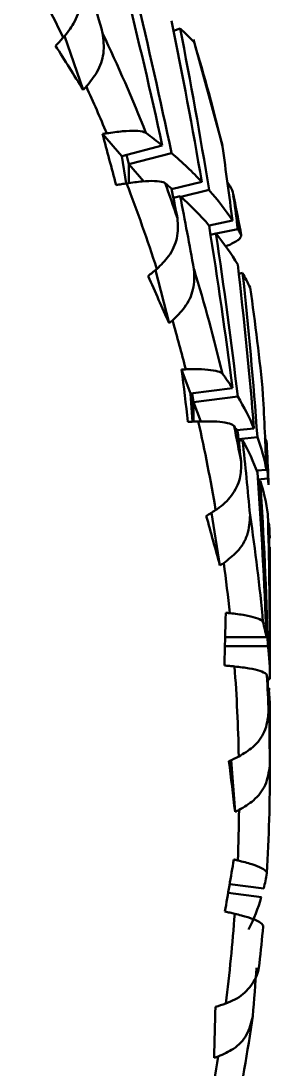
# Model space of a CAD drawing. Header units: millimetres. Extents: x -2161 to -582, y -4625 to -3434.
# Drawn here: x -1861.308 to -1860.871, y -4045.292 to -4043.452 of the extents above; entities that cross this region are included whole.
import ezdxf

# ---------------------------------------------------------------- set-up
doc = ezdxf.new("R2010")
doc.units = ezdxf.units.MM
doc.header["$LTSCALE"] = 0.5
doc.layers.add('AM_0', color=7, linetype='Continuous', lineweight=50)

msp = doc.modelspace()

# ---------------------------------------------------------------- linework, layer by layer
at = {"layer": 'AM_0'}
for p, q in [((-1861.0286, -4043.465), (-1861.0403, -4043.4691)), ((-1861.1987, -4043.5723), (-1861.2316, -4043.4778)), ((-1860.9544, -4043.6703), (-1861.0051, -4043.4841)), ((-1861.131, -4043.6888), (-1861.1649, -4043.65)), ((-1861.131, -4043.6888), (-1861.0599, -4043.6702)), ((-1861.1233, -4043.7368), (-1861.131, -4043.6888)), ((-1861.1187, -4043.703), (-1861.1228, -4043.6867)), ((-1861.1187, -4043.703), (-1861.0439, -4043.6834)), ((-1861.1187, -4043.7362), (-1861.1187, -4043.703)), ((-1861.0923, -4043.7332), (-1861.1187, -4043.703)), ((-1860.9905, -4043.7343), (-1861.0436, -4043.7469)), ((-1861.0405, -4043.7622), (-1861.0286, -4043.759)), ((-1860.9779, -4043.7483), (-1861.0275, -4043.7601)), ((-1860.9217, -4043.8284), (-1860.9355, -4043.758)), ((-1860.9368, -4043.802), (-1860.9778, -4043.8108)), ((-1860.9275, -4043.8169), (-1860.9656, -4043.825)), ((-1860.9659, -4043.8247), (-1860.9752, -4043.8269)), ((-1861.048, -4043.9823), (-1861.0717, -4043.8889)), ((-1860.9188, -4043.894), (-1860.9256, -4043.8955)), ((-1861.0105, -4044.1055), (-1861.0259, -4044.0635)), ((-1861.0105, -4044.1055), (-1860.9368, -4044.0961)), ((-1861.0069, -4044.1552), (-1861.0105, -4044.1055)), ((-1861.0049, -4044.1208), (-1861.0074, -4044.1051)), ((-1861.0049, -4044.1208), (-1860.9275, -4044.111)), ((-1861.0049, -4044.1551), (-1861.0049, -4044.1208)), ((-1860.9924, -4044.1548), (-1861.0049, -4044.1208)), ((-1860.8989, -4044.167), (-1860.9293, -4044.1702)), ((-1860.893, -4044.1822), (-1860.926, -4044.1857)), ((-1860.9256, -4044.189), (-1860.9188, -4044.1881)), ((-1860.8771, -4044.2396), (-1860.8942, -4044.2411)), ((-1860.8745, -4044.2552), (-1860.8921, -4044.2567)), ((-1860.8877, -4044.2597), (-1860.8919, -4044.2602)), ((-1860.9586, -4044.4076), (-1860.9735, -4044.3152)), ((-1860.8727, -4044.3331), (-1860.8741, -4044.3332)), ((-1860.8712, -4044.4919), (-1860.8712, -4044.3758)), ((-1860.9497, -4044.5336), (-1860.8771, -4044.5337)), ((-1860.9501, -4044.5492), (-1860.8745, -4044.5493)), ((-1860.8712, -4044.5967), (-1860.8712, -4044.5541)), ((-1860.8713, -4044.6074), (-1860.8751, -4044.6073)), ((-1860.8722, -4044.6229), (-1860.8742, -4044.6229)), ((-1860.8741, -4044.6271), (-1860.8727, -4044.6271)), ((-1860.8712, -4044.7751), (-1860.8712, -4044.6589)), ((-1860.9321, -4044.8403), (-1860.9387, -4044.7494)), ((-1860.9416, -4044.9671), (-1860.8817, -4044.9748)), ((-1860.9443, -4044.9828), (-1860.886, -4044.9903))]:
    msp.add_line(p, q, dxfattribs=at)
at = {"layer": 'AM_0', "flags": 128}
for points in [[(-1861.1576, -4043.6488), (-1861.1585, -4043.6489), (-1861.1594, -4043.6491), (-1861.1603, -4043.6492), (-1861.1613, -4043.6494), (-1861.1622, -4043.6495), (-1861.1631, -4043.6497), (-1861.164, -4043.6498), (-1861.1649, -4043.65)], [(-1861.1225, -4043.7367), (-1861.1248, -4043.7371), (-1861.1271, -4043.7374), (-1861.1294, -4043.7378), (-1861.1317, -4043.7382), (-1861.134, -4043.7386), (-1861.1363, -4043.7389), (-1861.1386, -4043.7393), (-1861.1409, -4043.7397)], [(-1861.0186, -4044.0632), (-1861.0195, -4044.0633), (-1861.0205, -4044.0633), (-1861.0214, -4044.0633), (-1861.0223, -4044.0634), (-1861.0232, -4044.0634), (-1861.0241, -4044.0634), (-1861.025, -4044.0634), (-1861.0259, -4044.0635)], [(-1861.0259, -4044.0635), (-1861.0246, -4044.075), (-1861.0232, -4044.0865), (-1861.0218, -4044.098), (-1861.0205, -4044.1095), (-1861.0191, -4044.121), (-1861.0177, -4044.1325), (-1861.0164, -4044.144), (-1861.015, -4044.1554)], [(-1860.9967, -4044.1548), (-1860.999, -4044.1549), (-1861.0013, -4044.155), (-1861.0035, -4044.155), (-1861.0058, -4044.1551), (-1861.0081, -4044.1552), (-1861.0104, -4044.1553), (-1861.0127, -4044.1554), (-1861.015, -4044.1554)], [(-1860.9486, -4044.4908), (-1860.9489, -4044.5024), (-1860.9492, -4044.514), (-1860.9495, -4044.5255), (-1860.9497, -4044.5371), (-1860.95, -4044.5487), (-1860.9503, -4044.5602), (-1860.9506, -4044.5718), (-1860.9509, -4044.5833)], [(-1860.9414, -4044.4915), (-1860.9423, -4044.4914), (-1860.9432, -4044.4913), (-1860.9441, -4044.4912), (-1860.945, -4044.4911), (-1860.9459, -4044.4911), (-1860.9468, -4044.491), (-1860.9477, -4044.4909), (-1860.9486, -4044.4908)], [(-1860.933, -4044.585), (-1860.9353, -4044.5848), (-1860.9375, -4044.5846), (-1860.9398, -4044.5844), (-1860.942, -4044.5842), (-1860.9442, -4044.5839), (-1860.9465, -4044.5837), (-1860.9487, -4044.5835), (-1860.9509, -4044.5833)], [(-1860.943, -4044.7514), (-1860.9416, -4044.7626), (-1860.9403, -4044.7737), (-1860.9389, -4044.7848), (-1860.9375, -4044.7959), (-1860.9362, -4044.807), (-1860.9348, -4044.8181), (-1860.9335, -4044.8292), (-1860.9321, -4044.8403)], [(-1860.9275, -4044.9256), (-1860.9283, -4044.9254), (-1860.9292, -4044.9252), (-1860.93, -4044.925), (-1860.9309, -4044.9248), (-1860.9317, -4044.9246), (-1860.9326, -4044.9244), (-1860.9334, -4044.9242), (-1860.9343, -4044.924)], [(-1860.9328, -4045.0193), (-1860.9349, -4045.0188), (-1860.9371, -4045.0183), (-1860.9392, -4045.0178), (-1860.9413, -4045.0173), (-1860.9435, -4045.0168), (-1860.9456, -4045.0163), (-1860.9477, -4045.0158), (-1860.9499, -4045.0153)], [(-1860.9666, -4045.1829), (-1860.9669, -4045.1941), (-1860.9672, -4045.2053), (-1860.9675, -4045.2165), (-1860.9677, -4045.2277), (-1860.968, -4045.2388), (-1860.9683, -4045.25), (-1860.9686, -4045.2612), (-1860.9689, -4045.2723)]]:
    msp.add_lwpolyline(points, dxfattribs=at)
at = {"layer": 'AM_0'}
for centre, radius, start, end in [((-1864.015, -4044.8436), 3.0972, 26.1049, 29.0752), ((-1869.1005, -4036.0361), 10.8309, 316.47483, 316.57893), ((-1863.9789, -4044.8005), 3.1116, 21.737, 25.2587), ((-1863.9276, -4044.3829), 3.0572, 13.4509, 17.0143), ((-1828.892, -4023.2035), 38.1918, 212.09381, 212.23079), ((-1869.0839, -4036.0573), 10.8928, 316.37697, 316.41813), ((-1863.9843, -4044.829), 3.0632, 22.6608, 24.335), ((-1782.5475, -4022.6609), 81.371, 194.948013, 195.013411), ((-1863.9571, -4044.8182), 3.0339, 17.8717, 20.8831), ((-1863.9511, -4044.7896), 3.0817, 18.771, 19.9838), ((-1863.9089, -4044.3785), 3.038, 10.4557, 11.6801), ((-1867.7, -4035.8498), 10.4192, 309.41336, 309.52107), ((-1863.9276, -4044.7823), 3.0572, 13.4509, 17.0143), ((-1815.9847, -4023.9728), 49.306, 203.83759, 203.94275), ((-1863.896, -4044.3764), 3.0248, 5.094, 8.6828), ((-1867.688, -4035.8733), 10.4807, 309.31211, 309.35469), ((-1863.9339, -4044.8109), 3.0096, 14.3856, 16.0796), ((-1863.9156, -4044.8066), 2.9908, 9.5478, 12.588), ((-1863.9089, -4044.7779), 3.038, 10.4557, 11.6801), ((-1863.8888, -4044.3758), 3.0176, 2.0845, 3.3145), ((-1866.3587, -4035.8436), 10.0383, 302.38156, 302.49263), ((-1789.909, -4024.6667), 73.7411, 195.457942, 195.527777), ((-1863.896, -4044.7758), 3.0248, 5.094, 8.6828), ((-1866.3519, -4035.8687), 10.0996, 302.27718, 302.32108), ((-1863.9027, -4044.8046), 2.9778, 6.0353, 7.7414), ((-1863.8958, -4044.8039), 2.9708, 1.1725, 4.2265), ((-1863.8888, -4044.7752), 3.0176, 2.0845, 3.3145), ((-1865.0868, -4036.0087), 9.6751, 295.35956, 295.47377), ((-1863.888, -4044.7751), 3.0168, 356.7093, 0.3044), ((-1865.0856, -4036.0345), 9.7362, 295.25225, 295.29738), ((-1863.8948, -4044.8039), 2.9699, 357.6523, 359.3614), ((-1983.4321, -4024.0281), 124.2673, 350.276811, 350.31954), ((-1863.9001, -4044.8035), 2.9752, 352.7909, 355.8418), ((-1863.8932, -4044.7747), 3.0221, 353.7019, 354.9307), ((-1863.8963, -4036.3352), 9.3202, 288.3213, 288.43849), ((-1863.9047, -4044.7732), 3.0336, 348.3426, 351.9245), ((-1863.9113, -4044.802), 2.9864, 349.2821, 350.985), ((-1863.9008, -4036.3609), 9.3812, 288.21121, 288.25751)]:
    msp.add_arc(centre, radius, start, end, dxfattribs=at)
for centre, major_axis, ratio, start_param, end_param in [((-1864.3344, -4044.5443), (-1.1969, 5.1569), 0.630183, 4.774232, 4.798778), ((-1864.3344, -4044.6065), (-0.8956, 5.2604), 0.635963, 4.78244, 4.836267), ((-1864.3344, -4044.5443), (-0.8956, 5.2604), 0.635963, 4.767972, 4.821833), ((-1864.3344, -4044.6065), (-0.5837, 5.3338), 0.640008, 4.806339, 4.860201), ((-1864.3344, -4044.5443), (-0.5837, 5.3338), 0.640008, 4.791905, 4.845733), ((-1864.3344, -4044.6065), (-3.4495, -0.9168), 0.335831, 3.330718, 3.355264), ((-1864.3344, -4044.5443), (-3.4579, -0.5929), 0.321771, 3.4181, 3.442646), ((-1864.3344, -4044.6065), (-0.2647, 5.376), 0.642314, 4.830905, 4.85545), ((-1864.3344, -4044.5443), (-3.4579, -0.5929), 0.321771, 3.349771, 3.403632), ((-1864.3344, -4044.6065), (-3.4579, -0.5929), 0.321771, 3.403632, 3.413652), ((-1864.3344, -4044.6065), (-0.8956, 5.2604), 0.635963, 4.757952, 4.767972), ((-1864.3344, -4044.5443), (-0.8956, 5.2604), 0.635963, 4.728958, 4.753504), ((-1864.3344, -4044.6065), (-3.4579, -0.5929), 0.321771, 3.335337, 3.389164), ((-1864.3344, -4044.5443), (-3.4579, -0.5929), 0.321771, 3.281509, 3.335337), ((-1864.3344, -4044.5443), (-0.2647, 5.376), 0.642314, 4.816437, 4.826457), ((-1864.3344, -4044.6065), (-0.5837, 5.3338), 0.640008, 4.738078, 4.791905), ((-1864.3344, -4044.5443), (-3.4579, -0.5929), 0.321771, 3.257021, 3.267041), ((-1864.3344, -4044.5443), (-0.5837, 5.3338), 0.640008, 4.72361, 4.777471), ((-1864.3344, -4044.6065), (-3.4579, -0.5929), 0.321771, 3.267041, 3.320902), ((-1864.3344, -4044.6065), (-0.2647, 5.376), 0.642314, 4.762576, 4.816437), ((-1864.3344, -4044.5443), (-0.2647, 5.376), 0.642314, 4.748141, 4.801969), ((-1864.3344, -4044.6065), (-3.4579, -0.5929), 0.321771, 3.228028, 3.252573), ((-1864.3344, -4044.5443), (-3.4622, -0.2678), 0.313287, 3.312402, 3.336947), ((-1864.3344, -4044.5443), (-3.4622, -0.2678), 0.313287, 3.244072, 3.297934), ((-1864.3344, -4044.6065), (0.0574, 5.3863), 0.642875, 4.787414, 4.811959), ((-1864.3344, -4044.6065), (-3.4622, -0.2678), 0.313287, 3.297934, 3.307954), ((-1864.3344, -4044.6065), (-0.5837, 5.3338), 0.640008, 4.71359, 4.72361), ((-1864.3344, -4044.5443), (-0.5837, 5.3338), 0.640008, 4.684596, 4.709142), ((-1864.3344, -4044.6065), (-3.4622, -0.2678), 0.313287, 3.229638, 3.283466), ((-1864.3344, -4044.5443), (-3.4622, -0.2678), 0.313287, 3.175811, 3.229638), ((-1864.3344, -4044.5443), (0.0574, 5.3863), 0.642875, 4.772946, 4.782966), ((-1864.3344, -4044.6065), (-0.2647, 5.376), 0.642314, 4.694314, 4.748141), ((-1864.3344, -4044.5443), (-0.2647, 5.376), 0.642314, 4.679846, 4.733707), ((-1864.3344, -4044.6065), (-3.4622, -0.2678), 0.313287, 3.161343, 3.215204), ((-1864.3344, -4044.5443), (-3.4622, -0.2678), 0.313287, 3.151323, 3.161343), ((-1864.3344, -4044.6065), (0.0574, 5.3863), 0.642875, 4.728971, 4.772946), ((-1864.3344, -4044.5443), (0.0574, 5.3863), 0.642875, 4.723197, 4.758478), ((-1864.3344, -4044.6065), (-3.4622, -0.2678), 0.313287, 3.122329, 3.146875), ((-1864.3344, -4044.5443), (-3.4632, 0.058), 0.311164, 3.205248, 3.229793), ((-1864.3344, -4044.5443), (-3.4632, 0.058), 0.311164, 3.136919, 3.19078), ((-1864.3344, -4044.6065), (-3.4632, 0.058), 0.311164, 3.19078, 3.2008), ((-1864.3344, -4044.6065), (-0.2647, 5.376), 0.642314, 4.669826, 4.679846), ((-1864.3344, -4044.5443), (-0.2647, 5.376), 0.642314, 4.640833, 4.665378), ((-1864.3344, -4044.6065), (-3.4632, 0.058), 0.311164, 3.146806, 3.176312), ((-1864.3344, -4044.5443), (-3.4632, 0.058), 0.311164, 3.117948, 3.122485), ((-1864.3344, -4044.5443), (-3.4611, 0.3837), 0.315609, 3.098415, 3.122961), ((-1864.3344, -4044.5443), (-3.4611, 0.3837), 0.315609, 3.030086, 3.083947), ((-1864.3344, -4044.5443), (0.0574, 5.3863), 0.642875, 4.597341, 4.613273)]:
    msp.add_ellipse(centre, major_axis=major_axis, ratio=ratio, start_param=start_param, end_param=end_param, dxfattribs=at)
for points, knots in [([(-1861.2066, -4043.3876), (-1861.2049, -4043.3991), (-1861.2017, -4043.4207), (-1861.2128, -4043.4546), (-1861.2272, -4043.4726), (-1861.2337, -4043.4808)], [0, 0, 0, 0, 0.386282, 0.723372, 1, 1, 1, 1]), ([(-1861.1648, -4043.4728), (-1861.1633, -4043.4844), (-1861.1604, -4043.5062), (-1861.172, -4043.5403), (-1861.1866, -4043.5584), (-1861.1933, -4043.5667)], [0, 0, 0, 0, 0.383707, 0.720941, 1, 1, 1, 1]), ([(-1861.1576, -4043.6488), (-1861.1478, -4043.6474), (-1861.1284, -4043.6447), (-1861.1057, -4043.644), (-1861.0932, -4043.6456), (-1861.0896, -4043.6476), (-1861.0885, -4043.6482)], [0, 0, 0, 0, 0.280389, 0.560502, 0.871733, 1, 1, 1, 1]), ([(-1861.1225, -4043.7367), (-1861.113, -4043.7354), (-1861.0939, -4043.7327), (-1861.0719, -4043.7322), (-1861.0594, -4043.7337), (-1861.056, -4043.7358), (-1861.0549, -4043.7364)], [0, 0, 0, 0, 0.276014, 0.551764, 0.857891, 1, 1, 1, 1]), ([(-1860.9459, -4043.7342), (-1860.9427, -4043.7389), (-1860.9364, -4043.748), (-1860.9347, -4043.7584), (-1860.9339, -4043.7635)], [0, 0, 0, 0, 0.515735, 1, 1, 1, 1]), ([(-1861.0332, -4043.798), (-1861.0326, -4043.8097), (-1861.0313, -4043.8315), (-1861.0458, -4043.8638), (-1861.0622, -4043.8799), (-1861.0696, -4043.8871)], [0, 0, 0, 0, 0.386282, 0.723372, 1, 1, 1, 1]), ([(-1860.9214, -4043.8272), (-1860.9217, -4043.8298), (-1860.9224, -4043.8346), (-1860.9365, -4043.8423), (-1860.9461, -4043.8463), (-1860.9476, -4043.8469)], [0, 0, 0, 0, 0.493724, 0.924573, 1, 1, 1, 1]), ([(-1861.0043, -4043.8877), (-1861.0038, -4043.8994), (-1861.0029, -4043.9214), (-1861.0179, -4043.9538), (-1861.0345, -4043.97), (-1861.042, -4043.9774)], [0, 0, 0, 0, 0.383707, 0.720941, 1, 1, 1, 1]), ([(-1861.0186, -4044.0632), (-1861.009, -4044.0631), (-1860.9899, -4044.0628), (-1860.9686, -4044.065), (-1860.9575, -4044.068), (-1860.9551, -4044.0704), (-1860.9543, -4044.0711)], [0, 0, 0, 0, 0.2803892, 0.5605017, 0.8717329, 1, 1, 1, 1]), ([(-1860.9967, -4044.1548), (-1860.9873, -4044.1547), (-1860.9686, -4044.1544), (-1860.9479, -4044.1566), (-1860.937, -4044.1596), (-1860.9346, -4044.1621), (-1860.9339, -4044.1629)], [0, 0, 0, 0, 0.276014, 0.551764, 0.857891, 1, 1, 1, 1]), ([(-1860.8796, -4044.1835), (-1860.8792, -4044.1844), (-1860.8764, -4044.19), (-1860.8763, -4044.1961), (-1860.8762, -4044.2013)], [0, 0, 0, 0, 0.150721, 1, 1, 1, 1]), ([(-1860.9214, -4044.2266), (-1860.9215, -4044.236), (-1860.9215, -4044.2557), (-1860.9364, -4044.2851), (-1860.9544, -4044.3028), (-1860.9653, -4044.3099), (-1860.9662, -4044.3105)], [0, 0, 0, 0, 0.313511, 0.650851, 0.970728, 1, 1, 1, 1]), ([(-1860.9058, -4044.3191), (-1860.9064, -4044.3309), (-1860.9075, -4044.3529), (-1860.9256, -4044.3832), (-1860.9438, -4044.3971), (-1860.9521, -4044.4035)], [0, 0, 0, 0, 0.383707, 0.720941, 1, 1, 1, 1]), ([(-1860.9414, -4044.4915), (-1860.9322, -4044.4926), (-1860.9136, -4044.4947), (-1860.8942, -4044.4995), (-1860.8848, -4044.5038), (-1860.8835, -4044.5064), (-1860.8831, -4044.5072)], [0, 0, 0, 0, 0.280389, 0.560502, 0.871733, 1, 1, 1, 1]), ([(-1860.933, -4044.585), (-1860.924, -4044.5861), (-1860.9059, -4044.5882), (-1860.887, -4044.5928), (-1860.8778, -4044.5972), (-1860.8766, -4044.5998), (-1860.8762, -4044.6007)], [0, 0, 0, 0, 0.276014, 0.551764, 0.857891, 1, 1, 1, 1]), ([(-1860.8732, -4044.6654), (-1860.8746, -4044.677), (-1860.8772, -4044.6987), (-1860.8976, -4044.7265), (-1860.9169, -4044.738), (-1860.9256, -4044.7432)], [0, 0, 0, 0, 0.386282, 0.723372, 1, 1, 1, 1]), ([(-1860.8712, -4044.7591), (-1860.8728, -4044.7707), (-1860.8759, -4044.7924), (-1860.8967, -4044.8202), (-1860.9163, -4044.8318), (-1860.9252, -4044.837)], [0, 0, 0, 0, 0.383707, 0.720941, 1, 1, 1, 1]), ([(-1860.9275, -4044.9256), (-1860.9187, -4044.9278), (-1860.9011, -4044.9322), (-1860.8838, -4044.9394), (-1860.8764, -4044.9447), (-1860.8762, -4044.9475), (-1860.8761, -4044.9483)], [0, 0, 0, 0, 0.280389, 0.560502, 0.871733, 1, 1, 1, 1]), ([(-1860.9328, -4045.0193), (-1860.9286, -4045.0203), (-1860.9162, -4045.0233), (-1860.8991, -4045.0288), (-1860.8854, -4045.0356), (-1860.8825, -4045.0398), (-1860.883, -4045.0417), (-1860.883, -4045.0418)], [0, 0, 0, 0, 0.130907, 0.389211, 0.674844, 0.994013, 1, 1, 1, 1]), ([(-1860.8894, -4045.1063), (-1860.8901, -4045.1114), (-1860.8921, -4045.1264), (-1860.905, -4045.1496), (-1860.9264, -4045.1682), (-1860.9431, -4045.1748), (-1860.9485, -4045.1769)], [0, 0, 0, 0, 0.175466, 0.508792, 0.839728, 1, 1, 1, 1]), ([(-1860.9011, -4045.1993), (-1860.9038, -4045.2106), (-1860.9087, -4045.2319), (-1860.9319, -4045.2569), (-1860.9524, -4045.2659), (-1860.9617, -4045.2699)], [0, 0, 0, 0, 0.383707, 0.720941, 1, 1, 1, 1])]:
    msp.add_open_spline(points, degree=3, knots=knots, dxfattribs=at)

doc.saveas('drawing.dxf')
